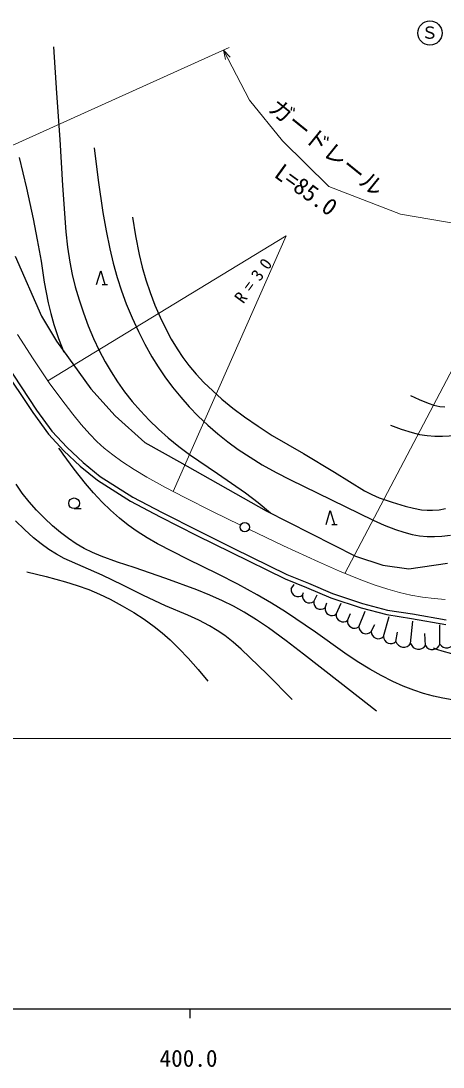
# Model space of a CAD drawing. Units: millimetres, scale not verified. Extents: x 40000 to 680000, y 20000 to 380000.
# Drawn here: x 449804 to 495240, y 198715 to 311388 of the extents above; entities that cross this region are included whole.
import ezdxf
from ezdxf.enums import TextEntityAlignment as Align

# ---------------------------------------------------------------- set-up
doc = ezdxf.new("R2010")
doc.units = ezdxf.units.MM
doc.header["$LTSCALE"] = 1000
doc.linetypes.add('CHAIN', pattern=[18.5, 12, -1.5, 3.5, -1.5])
for name, color, linetype, lineweight in [('M-BGD', 7, 'Continuous', 25), ('M-BGD-EXST', 7, 'Continuous', 25), ('M-BMK', 2, 'CHAIN', 13), ('M-BMK-SRVR', 3, 'Continuous', 25), ('M-STR-HTXT', 7, 'Continuous', 13), ('M-TTL-BAND', 7, 'Continuous', 25)]:
    doc.layers.add(name, color=color, linetype=linetype, lineweight=lineweight)
doc.styles.add('ＭＳ ゴシック', font='')
doc.styles.get('ＭＳ ゴシック').set_extended_font_data('MS Gothic')

msp = doc.modelspace()

# ---------------------------------------------------------------- linework, layer by layer
at = {"layer": 'M-BGD'}
for p, q in [((449185, 286053), (452031, 279589)), ((458533, 282983), (459133, 282983)), ((452031, 279589), (453623, 276893)), ((453623, 276893), (457337, 271780)), ((447748, 274200), (451068, 269197)), ((448166, 274474), (451478, 269482)), ((457337, 271780), (459942, 268838)), ((451478, 269482), (453147, 267187)), ((451068, 269197), (452760, 266869)), ((459942, 268838), (463125, 265992)), ((453147, 267187), (454765, 265439)), ((452760, 266869), (454411, 265086)), ((463125, 265992), (466887, 263918)), ((454411, 265086), (456184, 263445)), ((454765, 265439), (456512, 263822)), ((456512, 263822), (458332, 262336)), ((466887, 263918), (476185, 258617)), ((456184, 263445), (458038, 261930)), ((458038, 261930), (461602, 259649)), ((458332, 262336), (461853, 260082)), ((461602, 259649), (464780, 257994)), ((461853, 260082), (465009, 258439)), ((455527, 258864), (456273, 258864)), ((465009, 258439), (468973, 256431)), ((476185, 258617), (485832, 253745)), ((464780, 257994), (468749, 255984)), ((483252, 257159), (483852, 257159)), ((468749, 255984), (472411, 254156)), ((468973, 256431), (472632, 254605)), ((472411, 254156), (478233, 251312)), ((472632, 254605), (478438, 251768)), ((485832, 253745), (488775, 252780)), ((488775, 252780), (491572, 252394)), ((491572, 252394), (495709, 252973)), ((478233, 251312), (480549, 250354)), ((478438, 251768), (480743, 250815)), ((478897, 250228), (479216, 250706)), ((480549, 250354), (483159, 249239)), ((480743, 250815), (483336, 249707)), ((480109, 249548), (480205, 249845)), ((481321, 248867), (481704, 249590)), ((483159, 249239), (486430, 248164)), ((483336, 249707), (486572, 248644)), ((482533, 248187), (482725, 248729)), ((483745, 247506), (484288, 248665)), ((486430, 248164), (489173, 247444)), ((486572, 248644), (489275, 247934)), ((489275, 247934), (491935, 247513)), ((484957, 246826), (485276, 247549)), ((486169, 246145), (486839, 247804)), ((488827, 245082), (489423, 247230)), ((489173, 247444), (491852, 247020)), ((491852, 247020), (495525, 246371)), ((491935, 247513), (495569, 246871)), ((487498, 245614), (487892, 246369)), ((491751, 244327), (491974, 246751)), ((494909, 244280), (494909, 246337)), ((490156, 244551), (490348, 245539)), ((493346, 244104), (493282, 245412))]:
    msp.add_line(p, q, dxfattribs=at)
for points in [[(453295, 308592), (453630, 303617), (454005, 298631), (454287, 293654), (454620, 288666), (454816, 287027), (455071, 285396), (455331, 284070), (455649, 282760), (456056, 281349), (456525, 279942), (457050, 278542), (457630, 277166), (458221, 275906), (458870, 274665), (459503, 273577), (460188, 272519), (460954, 271452), (461776, 270413), (462664, 269388), (463604, 268394), (464616, 267415), (465668, 266479), (466789, 265564), (467945, 264698), (470969, 262658), (473961, 260567), (475322, 259504), (476673, 258409)], [(457681, 297706), (458122, 294236), (458624, 290769), (458963, 288794), (459361, 286832), (459731, 285286), (460162, 283746), (460622, 282333), (461143, 280929), (461767, 279424), (462451, 277933), (463142, 276569), (463891, 275226), (464564, 274126), (465293, 273050), (466123, 271934), (467001, 270854), (467924, 269813), (468892, 268812), (469925, 267835), (470998, 266904), (472069, 266050), (473177, 265245), (474461, 264395), (475785, 263591), (477259, 262767), (478763, 261996), (483237, 259801), (487718, 257601), (488903, 257073), (490123, 256596), (491010, 256309), (491923, 256078), (492712, 255936), (493518, 255853), (494314, 255845), (495122, 255897), (496031, 256016)], [(449610, 296688), (450391, 293393), (451115, 290073), (451569, 287800), (451966, 285503), (452317, 283266), (452728, 281035), (453005, 279861), (453343, 278693), (453854, 277199), (454408, 275717)], [(461807, 290240), (462135, 288228), (462523, 286229), (462852, 284871), (463242, 283517), (463702, 282142), (464220, 280786), (464776, 279486), (465387, 278211), (465975, 277116), (466615, 276054), (467228, 275141), (467891, 274264), (468664, 273347), (469490, 272461), (470444, 271531), (471439, 270645), (472629, 269677), (473863, 268752), (475340, 267725), (476858, 266744), (480223, 264802), (483563, 262804), (485156, 261772), (486782, 260791), (487569, 260382), (488380, 260028), (489758, 259559), (491169, 259143), (492043, 258912), (492924, 258741), (493516, 258680), (494120, 258679), (494813, 258747), (495503, 258877)], [(457929, 282983), (458387, 284479), (458844, 282983)], [(489573, 267844), (490737, 267414), (491913, 267044), (492705, 266860), (493520, 266733), (494338, 266666), (495173, 266660), (495894, 266704), (496619, 266810), (497151, 266942), (497665, 267132), (498066, 267339), (498441, 267603), (498816, 267951), (499159, 268354), (499579, 268967), (499951, 269619), (500462, 270642), (500917, 271686), (501439, 273070), (501902, 274467), (502697, 277087), (503500, 279727)], [(491735, 271051), (492672, 270602), (493640, 270204), (494260, 270011), (494903, 269875), (495436, 269819)], [(496226, 238278), (495206, 238435), (494196, 238651), (493132, 238943), (492086, 239292), (490948, 239742), (489834, 240247), (488585, 240883), (487357, 241576), (486004, 242411), (484671, 243304), (481495, 245550), (478292, 247741), (476785, 248685), (475240, 249582), (473154, 250717), (471031, 251803), (467750, 253404), (464496, 255060), (463390, 255701), (462316, 256392), (461342, 257094), (460404, 257846), (459457, 258683), (458550, 259564), (457626, 260552), (456748, 261577), (455533, 263124), (454358, 264717), (454123, 265041), (453889, 265365)], [(488075, 237053), (484146, 240120), (480208, 243196), (478354, 244624), (476456, 246009), (475164, 246882), (473839, 247706), (472689, 248354), (471513, 248948), (470144, 249557), (468742, 250115), (465384, 251344), (462006, 252516), (460215, 253096), (458447, 253731), (457519, 254126), (456618, 254574), (455757, 255076), (454917, 255637), (454051, 256289), (453211, 256997), (452328, 257826), (451486, 258699), (450695, 259603), (449952, 260544), (449276, 261495)], [(482648, 257159), (483106, 258656), (483563, 257159)], [(479012, 238293), (476294, 241017), (473514, 243717), (472645, 244472), (471735, 245183), (470925, 245738), (470083, 246242), (468955, 246833), (467786, 247377), (465372, 248405), (462986, 249487), (460783, 250620), (458541, 251705), (456495, 252578), (454470, 253507), (453628, 253960), (452819, 254464), (451981, 255068), (451167, 255729), (450185, 256619), (449232, 257564)], [(450424, 252045), (452522, 251546), (454600, 250991), (455857, 250597), (457102, 250143), (458259, 249652), (459403, 249101), (460691, 248407), (461951, 247660), (463062, 246943), (464137, 246178), (465019, 245478), (465869, 244726), (466853, 243763), (467803, 242747), (468869, 241532), (469916, 240296)], [(496189, 243208), (495150, 243516), (494674, 243669), (494199, 243824)]]:
    msp.add_lwpolyline(points, dxfattribs=at)
msp.add_circle((455527, 259438), 574, dxfattribs=at)
for centre, radius, start, end in [((479645, 250140), 753, 173.30984, 308.07013), ((480857, 249460), 753, 173.30984, 308.07013), ((482069, 248779), 753, 173.30984, 308.07013), ((483281, 248099), 753, 173.30984, 308.07013), ((484493, 247419), 753, 173.30984, 308.07013), ((485705, 246738), 753, 173.30984, 308.07013), ((486945, 246157), 775, 180.81845, 315.57872), ((488274, 245625), 775, 180.81845, 315.57872), ((489603, 245093), 775, 180.81845, 315.57872), ((491009, 244833), 898, 198.34918, 325.71159), ((492604, 244610), 898, 198.34918, 325.71159), ((494086, 244558), 868, 211.50238, 341.30633), ((495649, 244733), 868, 211.50238, 341.30633)]:
    msp.add_arc(centre, radius, start, end, dxfattribs=at)
at = {"layer": 'M-BGD-EXST'}
msp.add_circle((493825, 310083), 1304, dxfattribs=at)
at = {"layer": 'M-BMK'}
for points in [[(449429, 277608), (451120, 275001), (452861, 272426), (454096, 270710), (455388, 269018), (456280, 267925), (457223, 266864), (457972, 266104), (458764, 265389), (459683, 264651), (460648, 263954), (461980, 263082), (463351, 262257), (465376, 261128), (467439, 260048), (470433, 258550), (473445, 257085)], [(474345, 256649), (478074, 254853), (481828, 253113), (484099, 252119), (486393, 251181), (487836, 250648), (489305, 250170), (490535, 249826), (491781, 249541), (493020, 249329), (494281, 249175), (495451, 249081)]]:
    msp.add_lwpolyline(points, dxfattribs=at)
at = {"layer": 'M-BMK-SRVR'}
msp.add_circle((473894, 256865), 498, dxfattribs=at)
at = {"layer": 'M-STR-HTXT'}
for p, q in [((444766, 296115), (472220, 308526)), ((471618, 308254), (474400, 302842)), ((474400, 302842), (477945, 298479)), ((477945, 298479), (482944, 293570)), ((482944, 293570), (490671, 290570)), ((496960, 289510), (490671, 290570)), ((452713, 272639), (478344, 288257)), ((478344, 288257), (466188, 260697)), ((484652, 251886), (498459, 278098)), ((357260, 234111), (524083, 234111))]:
    msp.add_line(p, q, dxfattribs=at)
msp.add_lwpolyline([(471819, 307233), (471618, 308254), (472329, 307495)], dxfattribs=at)
at = {"layer": 'M-TTL-BAND'}
for p, q in [((40000, 205000), (579000, 205000)), ((468000, 205000), (468000, 204000))]:
    msp.add_line(p, q, dxfattribs=at)

# ---------------------------------------------------------------- texts
at = {"layer": 'M-BGD-EXST', "style": 'ＭＳ ゴシック'}
msp.add_text('Ｓ', height=1320, dxfattribs=at).set_placement((492897, 309072), align=Align.BOTTOM_LEFT)
at = {"layer": 'M-STR-HTXT', "style": 'ＭＳ ゴシック'}
for s, rotation, p in [('ガードレール', 321, (475971, 301347)), ('L=85.0', 324.2, (476617, 294215))]:
    msp.add_text(s, height=1833, rotation=rotation, dxfattribs=at).set_placement(p, align=Align.BOTTOM_LEFT)
at = {"layer": 'M-STR-HTXT', "insert": (473760, 280834), "char_height": 1320, "attachment_point": 7, "rotation": 53.8, "style": 'ＭＳ ゴシック'}
msp.add_mtext('\\T1.67;R=30', dxfattribs=at)
at = {"layer": 'M-TTL-BAND', "style": 'ＭＳ ゴシック'}
msp.add_text('400.0', height=1833, dxfattribs=at).set_placement((467844, 198195), align=Align.BOTTOM_CENTER)

doc.saveas('drawing.dxf')
